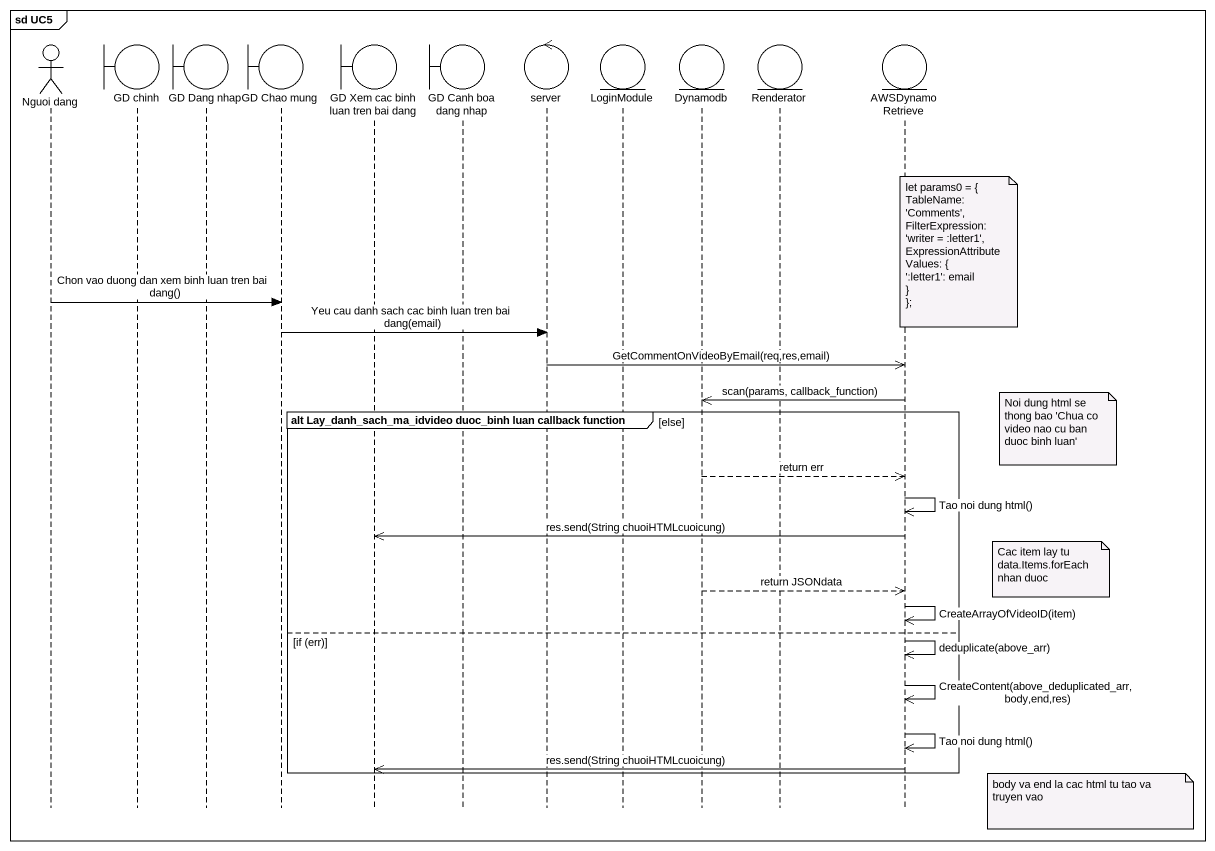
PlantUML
@startuml
mainframe sd UC5
hide footbox
actor "Nguoi dang" as Nguoi_dang
boundary "GD chinh" as GD_chinh
boundary "GD Dang nhap" as GD_Dang_nhap
boundary "GD Chao mung" as GD_Chao_mung
boundary "GD Xem cac binh luan tren bai dang" as GD_Xem_cac_binh_luan_tren
boundary "GD Canh boa dang nhap" as GD_Canh_boa_dang_nhap
control server
entity LoginModule
entity Dynamodb
entity Renderator
entity AWSDynamoRetrieve

note over AWSDynamoRetrieve
  let params0 = {
  TableName: 'Comments',
  FilterExpression: 'writer = :letter1',
  ExpressionAttributeValues: {
  ~':letter1': email
  ~}
  ~};
end note
Nguoi_dang -> GD_Chao_mung : Chon vao duong dan xem binh luan tren bai dang()
GD_Chao_mung -> server : Yeu cau danh sach cac binh luan tren bai dang(email)
server ->> AWSDynamoRetrieve : GetCommentOnVideoByEmail(req,res,email)
AWSDynamoRetrieve ->> Dynamodb : scan(params, callback_function)
group alt Lay_danh_sach_ma_idvideo duoc_binh luan callback function [else]
  note right of AWSDynamoRetrieve : Noi dung html se thong bao 'Chua co video nao cu ban duoc binh luan'
  Dynamodb -->> AWSDynamoRetrieve : return err
  AWSDynamoRetrieve ->> AWSDynamoRetrieve : Tao noi dung html()
  AWSDynamoRetrieve ->> GD_Xem_cac_binh_luan_tren : res.send(String chuoiHTMLcuoicung)
  note right of AWSDynamoRetrieve : Cac item lay tu data.Items.forEach nhan duoc
  Dynamodb -->> AWSDynamoRetrieve : return JSONdata
  AWSDynamoRetrieve ->> AWSDynamoRetrieve : CreateArrayOfVideoID(item)
else if (err)
  AWSDynamoRetrieve ->> AWSDynamoRetrieve : deduplicate(above_arr)
  AWSDynamoRetrieve ->> AWSDynamoRetrieve : CreateContent(above_deduplicated_arr,body,end,res)
  AWSDynamoRetrieve ->> AWSDynamoRetrieve : Tao noi dung html()
  AWSDynamoRetrieve ->> GD_Xem_cac_binh_luan_tren : res.send(String chuoiHTMLcuoicung)
end
note right of AWSDynamoRetrieve : body va end la cac html tu tao va truyen vao
@enduml
